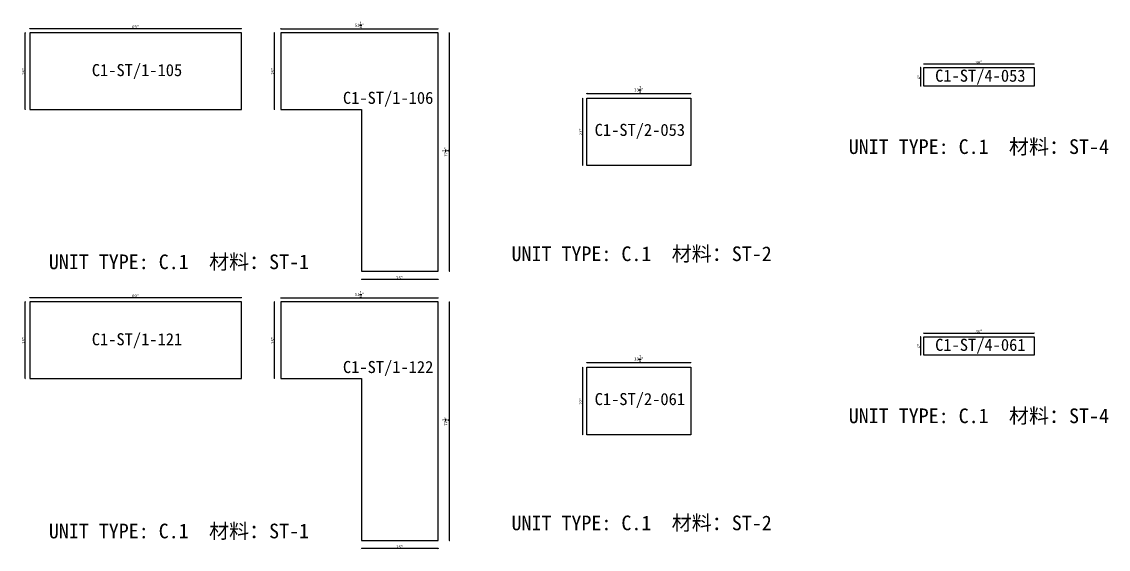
# Model space of a CAD drawing. Header units: millimetres. Extents: x -46962 to 137822, y -48342 to 2116.
# Drawn here: x 52887 to 61882, y -39875 to -35505 of the extents above; entities that cross this region are included whole.
import ezdxf
from ezdxf.enums import TextEntityAlignment as Align

# ---------------------------------------------------------------- set-up
doc = ezdxf.new("R2010")
doc.units = ezdxf.units.MM
doc.layers.add('COUNTERTOP_NUMBER', color=3, linetype='Continuous')
doc.layers.add('COUNTERTOPS', color=7, linetype='Continuous')
doc.styles.add('样式 1', font='')
doc.styles.get('样式 1').set_extended_font_data('NSimSun')
doc.dimstyles.new('副本 ISO-25', dxfattribs={"dimtxt": 25, "dimasz": 10, "dimexe": 1.5, "dimexo": 0.5, "dimtad": 1, "dimlfac": 0.03937, "dimlunit": 5, "dimtxsty": '样式 1', "dimblk": 'ARCHTICK', "dimcen": 2.5, "dimclrd": 256, "dimclrt": 1, "dimazin": 3, "dimtfac": 1, "dimtmove": 0, "dimatfit": 3, "dimfxlon": 1})

# ---------------------------------------------------------------- blocks, each defined once
blk = doc.blocks.new('_ArchTick')
at = {"color": 0, "linetype": 'ByBlock', "const_width": 0.15}
blk.add_lwpolyline([(-0.5, -0.5), (0.5, 0.5)], dxfattribs=at)
blk = doc.blocks.new('*D1294')
at = {"color": 0, "lineweight": -2, "transparency": 16777216}
for p, q in [((52917.6, -35596.8), (52915.1, -35596.8)), ((52917.6, -36231.8), (52915.1, -36231.8))]:
    blk.add_line(p, q, dxfattribs=at)
at = {"lineweight": -2, "transparency": 16777216}
blk.add_line((52916.6, -36231.8), (52916.6, -35596.8), dxfattribs=at)
at = {"layer": 'Defpoints', "color": 0, "transparency": 16777216}
for p in [(52916.6, -35596.8), (52953.5, -35596.8), (52953.5, -36231.8)]:
    blk.add_point(p, dxfattribs=at)
at = {"lineweight": -2, "transparency": 16777216, "xscale": 10, "yscale": 10, "zscale": 10}
for p, rotation in [((52916.6, -35596.8), 90), ((52916.6, -36231.8), 270)]:
    blk.add_blockref('_ArchTick', p, dxfattribs=dict(at, rotation=rotation))
at = {"color": 1, "transparency": 16777216, "insert": (52903.4, -35914.3), "char_height": 25, "attachment_point": 5, "rotation": 90, "style": '样式 1'}
blk.add_mtext('\\A1;25"', dxfattribs=at)
blk = doc.blocks.new('*D1295')
at = {"color": 0, "lineweight": -2, "transparency": 16777216}
for p, q in [((52953.5, -35561.4), (52953.5, -35558.9)), ((54706.1, -35561.4), (54706.1, -35558.9))]:
    blk.add_line(p, q, dxfattribs=at)
at = {"lineweight": -2, "transparency": 16777216}
blk.add_line((52953.5, -35560.4), (54706.1, -35560.4), dxfattribs=at)
at = {"layer": 'Defpoints', "color": 0, "transparency": 16777216}
for p in [(52953.5, -35596.8), (54706.1, -35560.4), (54706.1, -35596.8)]:
    blk.add_point(p, dxfattribs=at)
at = {"lineweight": -2, "transparency": 16777216, "xscale": 10, "yscale": 10, "zscale": 10, "rotation": 180}
blk.add_blockref('_ArchTick', (52953.5, -35560.4), dxfattribs=at)
at = {"lineweight": -2, "transparency": 16777216, "xscale": 10, "yscale": 10, "zscale": 10}
blk.add_blockref('_ArchTick', (54706.1, -35560.4), dxfattribs=at)
at = {"color": 1, "transparency": 16777216, "insert": (53829.8, -35547.3), "char_height": 25, "attachment_point": 5, "style": '样式 1'}
blk.add_mtext('\\A1;69"', dxfattribs=at)
blk = doc.blocks.new('*D1296')
at = {"color": 0, "lineweight": -2, "transparency": 16777216}
for p, q in [((55032.4, -35564.6), (55032.4, -35562.1)), ((56334.1, -35564.6), (56334.1, -35562.1))]:
    blk.add_line(p, q, dxfattribs=at)
at = {"lineweight": -2, "transparency": 16777216}
blk.add_line((55032.4, -35563.6), (56334.1, -35563.6), dxfattribs=at)
at = {"layer": 'Defpoints', "color": 0, "transparency": 16777216}
for p in [(55032.4, -35596.8), (56334.1, -35563.6), (56334.1, -35596.8)]:
    blk.add_point(p, dxfattribs=at)
at = {"lineweight": -2, "transparency": 16777216, "xscale": 10, "yscale": 10, "zscale": 10, "rotation": 180}
blk.add_blockref('_ArchTick', (55032.4, -35563.6), dxfattribs=at)
at = {"lineweight": -2, "transparency": 16777216, "xscale": 10, "yscale": 10, "zscale": 10}
blk.add_blockref('_ArchTick', (56334.1, -35563.6), dxfattribs=at)
at = {"color": 1, "transparency": 16777216, "insert": (55683.3, -35534.6), "char_height": 25, "attachment_point": 5, "style": '样式 1'}
blk.add_mtext('\\A1;51{\\H1x;\\S1/4;}"', dxfattribs=at)
blk = doc.blocks.new('*D1297')
at = {"color": 0, "lineweight": -2, "transparency": 16777216}
for p, q in [((54979.9, -35596.8), (54977.4, -35596.8)), ((54979.9, -36231.8), (54977.4, -36231.8))]:
    blk.add_line(p, q, dxfattribs=at)
at = {"lineweight": -2, "transparency": 16777216}
blk.add_line((54978.9, -36231.8), (54978.9, -35596.8), dxfattribs=at)
at = {"layer": 'Defpoints', "color": 0, "transparency": 16777216}
for p in [(54978.9, -35596.8), (55032.4, -35596.8), (55032.4, -36231.8)]:
    blk.add_point(p, dxfattribs=at)
at = {"lineweight": -2, "transparency": 16777216, "xscale": 10, "yscale": 10, "zscale": 10}
for p, rotation in [((54978.9, -35596.8), 90), ((54978.9, -36231.8), 270)]:
    blk.add_blockref('_ArchTick', p, dxfattribs=dict(at, rotation=rotation))
at = {"color": 1, "transparency": 16777216, "insert": (54965.8, -35914.3), "char_height": 25, "attachment_point": 5, "rotation": 90, "style": '样式 1'}
blk.add_mtext('\\A1;25"', dxfattribs=at)
blk = doc.blocks.new('*D1298')
at = {"color": 0, "lineweight": -2, "transparency": 16777216}
for p, q in [((55699.1, -37639), (55699.1, -37641.5)), ((56334.1, -37639), (56334.1, -37641.5))]:
    blk.add_line(p, q, dxfattribs=at)
at = {"lineweight": -2, "transparency": 16777216}
blk.add_line((56334.1, -37640), (55699.1, -37640), dxfattribs=at)
at = {"layer": 'Defpoints', "color": 0, "transparency": 16777216}
for p in [(55699.1, -37571.6), (56334.1, -37571.6), (55699.1, -37640)]:
    blk.add_point(p, dxfattribs=at)
at = {"lineweight": -2, "transparency": 16777216, "xscale": 10, "yscale": 10, "zscale": 10, "rotation": 180}
blk.add_blockref('_ArchTick', (55699.1, -37640), dxfattribs=at)
at = {"lineweight": -2, "transparency": 16777216, "xscale": 10, "yscale": 10, "zscale": 10}
blk.add_blockref('_ArchTick', (56334.1, -37640), dxfattribs=at)
at = {"color": 1, "transparency": 16777216, "insert": (56016.6, -37626.9), "char_height": 25, "attachment_point": 5, "style": '样式 1'}
blk.add_mtext('\\A1;25"', dxfattribs=at)
blk = doc.blocks.new('*D1299')
at = {"color": 0, "lineweight": -2, "transparency": 16777216}
for p, q in [((56426.4, -35596.8), (56428.9, -35596.8)), ((56426.4, -37571.6), (56428.9, -37571.6))]:
    blk.add_line(p, q, dxfattribs=at)
at = {"lineweight": -2, "transparency": 16777216}
blk.add_line((56427.4, -37571.6), (56427.4, -35596.8), dxfattribs=at)
at = {"layer": 'Defpoints', "color": 0, "transparency": 16777216}
for p in [(56334.1, -35596.8), (56427.4, -35596.8), (56334.1, -37571.6)]:
    blk.add_point(p, dxfattribs=at)
at = {"lineweight": -2, "transparency": 16777216, "xscale": 10, "yscale": 10, "zscale": 10}
for p, rotation in [((56427.4, -35596.8), 90), ((56427.4, -37571.6), 270)]:
    blk.add_blockref('_ArchTick', p, dxfattribs=dict(at, rotation=rotation))
at = {"color": 1, "transparency": 16777216, "insert": (56398.3, -36584.2), "char_height": 25, "attachment_point": 5, "rotation": 90, "style": '样式 1'}
blk.add_mtext('\\A1;77{\\H1x;\\S3/4;}"', dxfattribs=at)
blk = doc.blocks.new('*D1300')
at = {"color": 0, "lineweight": -2, "transparency": 16777216}
for p, q in [((57566, -36099.9), (57566, -36097.4)), ((58426.5, -36099.9), (58426.5, -36097.4))]:
    blk.add_line(p, q, dxfattribs=at)
at = {"lineweight": -2, "transparency": 16777216}
blk.add_line((57566, -36098.9), (58426.5, -36098.9), dxfattribs=at)
at = {"layer": 'Defpoints', "color": 0, "transparency": 16777216}
for p in [(57566, -36138.3), (58426.5, -36098.9), (58426.5, -36138.3)]:
    blk.add_point(p, dxfattribs=at)
at = {"lineweight": -2, "transparency": 16777216, "xscale": 10, "yscale": 10, "zscale": 10, "rotation": 180}
blk.add_blockref('_ArchTick', (57566, -36098.9), dxfattribs=at)
at = {"lineweight": -2, "transparency": 16777216, "xscale": 10, "yscale": 10, "zscale": 10}
blk.add_blockref('_ArchTick', (58426.5, -36098.9), dxfattribs=at)
at = {"color": 1, "transparency": 16777216, "insert": (57996.2, -36069.8), "char_height": 25, "attachment_point": 5, "style": '样式 1'}
blk.add_mtext('\\A1;33{\\H1x;\\S7/8;}"', dxfattribs=at)
blk = doc.blocks.new('*D1301')
at = {"color": 0, "lineweight": -2, "transparency": 16777216}
for p, q in [((57530.4, -36138.3), (57527.9, -36138.3)), ((57530.4, -36697.1), (57527.9, -36697.1))]:
    blk.add_line(p, q, dxfattribs=at)
at = {"lineweight": -2, "transparency": 16777216}
blk.add_line((57529.4, -36138.3), (57529.4, -36697.1), dxfattribs=at)
at = {"layer": 'Defpoints', "color": 0, "transparency": 16777216}
for p in [(57566, -36138.3), (57529.4, -36697.1), (57566, -36697.1)]:
    blk.add_point(p, dxfattribs=at)
at = {"lineweight": -2, "transparency": 16777216, "xscale": 10, "yscale": 10, "zscale": 10}
for p, rotation in [((57529.4, -36138.3), 90), ((57529.4, -36697.1), 270)]:
    blk.add_blockref('_ArchTick', p, dxfattribs=dict(at, rotation=rotation))
at = {"color": 1, "transparency": 16777216, "insert": (57516.3, -36417.7), "char_height": 25, "attachment_point": 5, "rotation": 90, "style": '样式 1'}
blk.add_mtext('\\A1;22"', dxfattribs=at)
blk = doc.blocks.new('*D1302')
at = {"color": 0, "lineweight": -2, "transparency": 16777216}
for p, q in [((60354.8, -35855.7), (60354.8, -35853.2)), ((61269.2, -35855.7), (61269.2, -35853.2))]:
    blk.add_line(p, q, dxfattribs=at)
at = {"lineweight": -2, "transparency": 16777216}
blk.add_line((60354.8, -35854.7), (61269.2, -35854.7), dxfattribs=at)
at = {"layer": 'Defpoints', "color": 0, "transparency": 16777216}
for p in [(60354.8, -35885.6), (61269.2, -35854.7), (61269.2, -35885.6)]:
    blk.add_point(p, dxfattribs=at)
at = {"lineweight": -2, "transparency": 16777216, "xscale": 10, "yscale": 10, "zscale": 10, "rotation": 180}
blk.add_blockref('_ArchTick', (60354.8, -35854.7), dxfattribs=at)
at = {"lineweight": -2, "transparency": 16777216, "xscale": 10, "yscale": 10, "zscale": 10}
blk.add_blockref('_ArchTick', (61269.2, -35854.7), dxfattribs=at)
at = {"color": 1, "transparency": 16777216, "insert": (60812, -35841.6), "char_height": 25, "attachment_point": 5, "style": '样式 1'}
blk.add_mtext('\\A1;36"', dxfattribs=at)
blk = doc.blocks.new('*D1303')
at = {"color": 0, "lineweight": -2, "transparency": 16777216}
for p, q in [((60330, -35885.6), (60327.5, -35885.6)), ((60330, -36038), (60327.5, -36038))]:
    blk.add_line(p, q, dxfattribs=at)
at = {"lineweight": -2, "transparency": 16777216}
blk.add_line((60329, -36038), (60329, -35885.6), dxfattribs=at)
at = {"layer": 'Defpoints', "color": 0, "transparency": 16777216}
for p in [(60329, -35885.6), (60354.8, -35885.6), (60354.8, -36038)]:
    blk.add_point(p, dxfattribs=at)
at = {"lineweight": -2, "transparency": 16777216, "xscale": 10, "yscale": 10, "zscale": 10}
for p, rotation in [((60329, -35885.6), 90), ((60329, -36038), 270)]:
    blk.add_blockref('_ArchTick', p, dxfattribs=dict(at, rotation=rotation))
at = {"color": 1, "transparency": 16777216, "insert": (60315.9, -35961.8), "char_height": 25, "attachment_point": 5, "rotation": 90, "style": '样式 1'}
blk.add_mtext('\\A1;6"', dxfattribs=at)
blk = doc.blocks.new('*D1348')
at = {"color": 0, "lineweight": -2, "transparency": 16777216}
for p, q in [((52917.6, -37826.3), (52915.1, -37826.3)), ((52917.6, -38461.3), (52915.1, -38461.3))]:
    blk.add_line(p, q, dxfattribs=at)
at = {"lineweight": -2, "transparency": 16777216}
blk.add_line((52916.6, -38461.3), (52916.6, -37826.3), dxfattribs=at)
at = {"layer": 'Defpoints', "color": 0, "transparency": 16777216}
for p in [(52916.6, -37826.3), (52953.5, -37826.3), (52953.5, -38461.3)]:
    blk.add_point(p, dxfattribs=at)
at = {"lineweight": -2, "transparency": 16777216, "xscale": 10, "yscale": 10, "zscale": 10}
for p, rotation in [((52916.6, -37826.3), 90), ((52916.6, -38461.3), 270)]:
    blk.add_blockref('_ArchTick', p, dxfattribs=dict(at, rotation=rotation))
at = {"color": 1, "transparency": 16777216, "insert": (52903.4, -38143.8), "char_height": 25, "attachment_point": 5, "rotation": 90, "style": '样式 1'}
blk.add_mtext('\\A1;25"', dxfattribs=at)
blk = doc.blocks.new('*D1349')
at = {"color": 0, "lineweight": -2, "transparency": 16777216}
for p, q in [((52953.5, -37791), (52953.5, -37788.5)), ((54706.1, -37791), (54706.1, -37788.5))]:
    blk.add_line(p, q, dxfattribs=at)
at = {"lineweight": -2, "transparency": 16777216}
blk.add_line((52953.5, -37790), (54706.1, -37790), dxfattribs=at)
at = {"layer": 'Defpoints', "color": 0, "transparency": 16777216}
for p in [(52953.5, -37826.3), (54706.1, -37790), (54706.1, -37826.3)]:
    blk.add_point(p, dxfattribs=at)
at = {"lineweight": -2, "transparency": 16777216, "xscale": 10, "yscale": 10, "zscale": 10, "rotation": 180}
blk.add_blockref('_ArchTick', (52953.5, -37790), dxfattribs=at)
at = {"lineweight": -2, "transparency": 16777216, "xscale": 10, "yscale": 10, "zscale": 10}
blk.add_blockref('_ArchTick', (54706.1, -37790), dxfattribs=at)
at = {"color": 1, "transparency": 16777216, "insert": (53829.8, -37776.9), "char_height": 25, "attachment_point": 5, "style": '样式 1'}
blk.add_mtext('\\A1;69"', dxfattribs=at)
blk = doc.blocks.new('*D1350')
at = {"color": 0, "lineweight": -2, "transparency": 16777216}
for p, q in [((55032.4, -37794.2), (55032.4, -37791.7)), ((56334.1, -37794.2), (56334.1, -37791.7))]:
    blk.add_line(p, q, dxfattribs=at)
at = {"lineweight": -2, "transparency": 16777216}
blk.add_line((55032.4, -37793.2), (56334.1, -37793.2), dxfattribs=at)
at = {"layer": 'Defpoints', "color": 0, "transparency": 16777216}
for p in [(55032.4, -37826.3), (56334.1, -37793.2), (56334.1, -37826.3)]:
    blk.add_point(p, dxfattribs=at)
at = {"lineweight": -2, "transparency": 16777216, "xscale": 10, "yscale": 10, "zscale": 10, "rotation": 180}
blk.add_blockref('_ArchTick', (55032.4, -37793.2), dxfattribs=at)
at = {"lineweight": -2, "transparency": 16777216, "xscale": 10, "yscale": 10, "zscale": 10}
blk.add_blockref('_ArchTick', (56334.1, -37793.2), dxfattribs=at)
at = {"color": 1, "transparency": 16777216, "insert": (55683.3, -37764.2), "char_height": 25, "attachment_point": 5, "style": '样式 1'}
blk.add_mtext('\\A1;51{\\H1x;\\S1/4;}"', dxfattribs=at)
blk = doc.blocks.new('*D1351')
at = {"color": 0, "lineweight": -2, "transparency": 16777216}
for p, q in [((54979.9, -37826.3), (54977.4, -37826.3)), ((54979.9, -38461.3), (54977.4, -38461.3))]:
    blk.add_line(p, q, dxfattribs=at)
at = {"lineweight": -2, "transparency": 16777216}
blk.add_line((54978.9, -38461.3), (54978.9, -37826.3), dxfattribs=at)
at = {"layer": 'Defpoints', "color": 0, "transparency": 16777216}
for p in [(54978.9, -37826.3), (55032.4, -37826.3), (55032.4, -38461.3)]:
    blk.add_point(p, dxfattribs=at)
at = {"lineweight": -2, "transparency": 16777216, "xscale": 10, "yscale": 10, "zscale": 10}
for p, rotation in [((54978.9, -37826.3), 90), ((54978.9, -38461.3), 270)]:
    blk.add_blockref('_ArchTick', p, dxfattribs=dict(at, rotation=rotation))
at = {"color": 1, "transparency": 16777216, "insert": (54965.8, -38143.8), "char_height": 25, "attachment_point": 5, "rotation": 90, "style": '样式 1'}
blk.add_mtext('\\A1;25"', dxfattribs=at)
blk = doc.blocks.new('*D1352')
at = {"color": 0, "lineweight": -2, "transparency": 16777216}
for p, q in [((55699.1, -39868.6), (55699.1, -39871.1)), ((56334.1, -39868.6), (56334.1, -39871.1))]:
    blk.add_line(p, q, dxfattribs=at)
at = {"lineweight": -2, "transparency": 16777216}
blk.add_line((56334.1, -39869.6), (55699.1, -39869.6), dxfattribs=at)
at = {"layer": 'Defpoints', "color": 0, "transparency": 16777216}
for p in [(55699.1, -39801.2), (56334.1, -39801.2), (55699.1, -39869.6)]:
    blk.add_point(p, dxfattribs=at)
at = {"lineweight": -2, "transparency": 16777216, "xscale": 10, "yscale": 10, "zscale": 10, "rotation": 180}
blk.add_blockref('_ArchTick', (55699.1, -39869.6), dxfattribs=at)
at = {"lineweight": -2, "transparency": 16777216, "xscale": 10, "yscale": 10, "zscale": 10}
blk.add_blockref('_ArchTick', (56334.1, -39869.6), dxfattribs=at)
at = {"color": 1, "transparency": 16777216, "insert": (56016.6, -39856.5), "char_height": 25, "attachment_point": 5, "style": '样式 1'}
blk.add_mtext('\\A1;25"', dxfattribs=at)
blk = doc.blocks.new('*D1353')
at = {"color": 0, "lineweight": -2, "transparency": 16777216}
for p, q in [((56426.4, -37826.3), (56428.9, -37826.3)), ((56426.4, -39801.2), (56428.9, -39801.2))]:
    blk.add_line(p, q, dxfattribs=at)
at = {"lineweight": -2, "transparency": 16777216}
blk.add_line((56427.4, -39801.2), (56427.4, -37826.3), dxfattribs=at)
at = {"layer": 'Defpoints', "color": 0, "transparency": 16777216}
for p in [(56334.1, -37826.3), (56427.4, -37826.3), (56334.1, -39801.2)]:
    blk.add_point(p, dxfattribs=at)
at = {"lineweight": -2, "transparency": 16777216, "xscale": 10, "yscale": 10, "zscale": 10}
for p, rotation in [((56427.4, -37826.3), 90), ((56427.4, -39801.2), 270)]:
    blk.add_blockref('_ArchTick', p, dxfattribs=dict(at, rotation=rotation))
at = {"color": 1, "transparency": 16777216, "insert": (56398.3, -38813.8), "char_height": 25, "attachment_point": 5, "rotation": 90, "style": '样式 1'}
blk.add_mtext('\\A1;77{\\H1x;\\S3/4;}"', dxfattribs=at)
blk = doc.blocks.new('*D1354')
at = {"color": 0, "lineweight": -2, "transparency": 16777216}
for p, q in [((57566, -38329.4), (57566, -38326.9)), ((58426.5, -38329.4), (58426.5, -38326.9))]:
    blk.add_line(p, q, dxfattribs=at)
at = {"lineweight": -2, "transparency": 16777216}
blk.add_line((57566, -38328.4), (58426.5, -38328.4), dxfattribs=at)
at = {"layer": 'Defpoints', "color": 0, "transparency": 16777216}
for p in [(57566, -38367.9), (58426.5, -38328.4), (58426.5, -38367.9)]:
    blk.add_point(p, dxfattribs=at)
at = {"lineweight": -2, "transparency": 16777216, "xscale": 10, "yscale": 10, "zscale": 10, "rotation": 180}
blk.add_blockref('_ArchTick', (57566, -38328.4), dxfattribs=at)
at = {"lineweight": -2, "transparency": 16777216, "xscale": 10, "yscale": 10, "zscale": 10}
blk.add_blockref('_ArchTick', (58426.5, -38328.4), dxfattribs=at)
at = {"color": 1, "transparency": 16777216, "insert": (57996.2, -38299.3), "char_height": 25, "attachment_point": 5, "style": '样式 1'}
blk.add_mtext('\\A1;33{\\H1x;\\S7/8;}"', dxfattribs=at)
blk = doc.blocks.new('*D1355')
at = {"color": 0, "lineweight": -2, "transparency": 16777216}
for p, q in [((57530.4, -38367.9), (57527.9, -38367.9)), ((57530.4, -38926.7), (57527.9, -38926.7))]:
    blk.add_line(p, q, dxfattribs=at)
at = {"lineweight": -2, "transparency": 16777216}
blk.add_line((57529.4, -38367.9), (57529.4, -38926.7), dxfattribs=at)
at = {"layer": 'Defpoints', "color": 0, "transparency": 16777216}
for p in [(57566, -38367.9), (57529.4, -38926.7), (57566, -38926.7)]:
    blk.add_point(p, dxfattribs=at)
at = {"lineweight": -2, "transparency": 16777216, "xscale": 10, "yscale": 10, "zscale": 10}
for p, rotation in [((57529.4, -38367.9), 90), ((57529.4, -38926.7), 270)]:
    blk.add_blockref('_ArchTick', p, dxfattribs=dict(at, rotation=rotation))
at = {"color": 1, "transparency": 16777216, "insert": (57516.3, -38647.3), "char_height": 25, "attachment_point": 5, "rotation": 90, "style": '样式 1'}
blk.add_mtext('\\A1;22"', dxfattribs=at)
blk = doc.blocks.new('*D1356')
at = {"color": 0, "lineweight": -2, "transparency": 16777216}
for p, q in [((60354.8, -38085.3), (60354.8, -38082.8)), ((61269.2, -38085.3), (61269.2, -38082.8))]:
    blk.add_line(p, q, dxfattribs=at)
at = {"lineweight": -2, "transparency": 16777216}
blk.add_line((60354.8, -38084.3), (61269.2, -38084.3), dxfattribs=at)
at = {"layer": 'Defpoints', "color": 0, "transparency": 16777216}
for p in [(60354.8, -38115.1), (61269.2, -38084.3), (61269.2, -38115.1)]:
    blk.add_point(p, dxfattribs=at)
at = {"lineweight": -2, "transparency": 16777216, "xscale": 10, "yscale": 10, "zscale": 10, "rotation": 180}
blk.add_blockref('_ArchTick', (60354.8, -38084.3), dxfattribs=at)
at = {"lineweight": -2, "transparency": 16777216, "xscale": 10, "yscale": 10, "zscale": 10}
blk.add_blockref('_ArchTick', (61269.2, -38084.3), dxfattribs=at)
at = {"color": 1, "transparency": 16777216, "insert": (60812, -38071.2), "char_height": 25, "attachment_point": 5, "style": '样式 1'}
blk.add_mtext('\\A1;36"', dxfattribs=at)
blk = doc.blocks.new('*D1357')
at = {"color": 0, "lineweight": -2, "transparency": 16777216}
for p, q in [((60330, -38115.1), (60327.5, -38115.1)), ((60330, -38267.5), (60327.5, -38267.5))]:
    blk.add_line(p, q, dxfattribs=at)
at = {"lineweight": -2, "transparency": 16777216}
blk.add_line((60329, -38267.5), (60329, -38115.1), dxfattribs=at)
at = {"layer": 'Defpoints', "color": 0, "transparency": 16777216}
for p in [(60329, -38115.1), (60354.8, -38115.1), (60354.8, -38267.5)]:
    blk.add_point(p, dxfattribs=at)
at = {"lineweight": -2, "transparency": 16777216, "xscale": 10, "yscale": 10, "zscale": 10}
for p, rotation in [((60329, -38115.1), 90), ((60329, -38267.5), 270)]:
    blk.add_blockref('_ArchTick', p, dxfattribs=dict(at, rotation=rotation))
at = {"color": 1, "transparency": 16777216, "insert": (60315.9, -38191.3), "char_height": 25, "attachment_point": 5, "rotation": 90, "style": '样式 1'}
blk.add_mtext('\\A1;6"', dxfattribs=at)

msp = doc.modelspace()

# ---------------------------------------------------------------- linework, layer by layer
at = {"layer": 'COUNTERTOPS'}
for points in [[(52953.498, -36231.76), (54706.098, -36231.76), (54706.098, -35596.76), (52953.498, -35596.76)], [(56334.143, -35596.76), (55032.393, -35596.76), (55032.393, -36231.76), (55699.143, -36231.76), (55699.143, -37571.61), (56334.143, -37571.61)], [(60354.822, -35885.57), (61269.222, -35885.57), (61269.222, -36037.97), (60354.822, -36037.97)], [(57566.027, -36138.302), (58426.452, -36138.302), (58426.452, -36697.102), (57566.027, -36697.102)], [(52953.498, -38461.327), (54706.098, -38461.327), (54706.098, -37826.327), (52953.498, -37826.327)], [(56334.143, -37826.327), (55032.393, -37826.327), (55032.393, -38461.327), (55699.143, -38461.327), (55699.143, -39801.177), (56334.143, -39801.177)], [(60354.822, -38115.137), (61269.222, -38115.137), (61269.222, -38267.537), (60354.822, -38267.537)], [(57566.027, -38367.869), (58426.452, -38367.869), (58426.452, -38926.669), (57566.027, -38926.669)]]:
    msp.add_lwpolyline(points, close=True, dxfattribs=at)

# ---------------------------------------------------------------- texts
at = {"style": '样式 1'}
for s, p in [('UNIT TYPE: C.1', (59733.131, -36600.727)), ('材料：ST-4', (61059.412, -36600.727)), ('材料：ST-1', (54437.451, -37554.859)), ('UNIT TYPE: C.1', (56941.256, -37487.905)), ('材料：ST-2', (58267.537, -37487.905)), ('UNIT TYPE: C.1', (53111.17, -37554.859)), ('UNIT TYPE: C.1', (59733.131, -38830.294)), ('材料：ST-4', (61059.412, -38830.294)), ('UNIT TYPE: C.1', (53111.17, -39784.426)), ('材料：ST-1', (54437.451, -39784.426)), ('UNIT TYPE: C.1', (56941.256, -39717.473)), ('材料：ST-2', (58267.537, -39717.473))]:
    msp.add_text(s, height=121.5865, dxfattribs=at).set_placement(p)
at = {"layer": 'COUNTERTOP_NUMBER', "color": 3, "style": '样式 1'}
for s, p in [('C1-ST/1-105', (53841.362, -35905.929)), ('C1-ST/4-053', (60822.686, -35952.139)), ('C1-ST/1-106', (55920.257, -36135.779)), ('C1-ST/2-053', (58003.891, -36401.271)), ('C1-ST/1-121', (53841.362, -38135.496)), ('C1-ST/4-061', (60822.686, -38181.706)), ('C1-ST/1-122', (55920.257, -38365.346)), ('C1-ST/2-061', (58003.891, -38630.838))]:
    msp.add_text(s, height=100, dxfattribs=at).set_placement(p, align=Align.MIDDLE_CENTER)

# ---------------------------------------------------------------- dimensions: what is measured, and where the dimension line sits
for base, p1, p2, picture, middle in [((56334.143, -35563.627), (55032.393, -35596.76), (56334.143, -35596.76), '*D1296', (55683.268, -35534.604)), ((54706.098, -35560.43), (52953.498, -35596.76), (54706.098, -35596.76), '*D1295', (53829.798, -35547.305)), ((61269.222, -35854.734), (60354.822, -35885.57), (61269.222, -35885.57), '*D1302', (60812.022, -35841.609)), ((58426.452, -36098.875), (57566.027, -36138.302), (58426.452, -36138.302), '*D1300', (57996.24, -36069.782)), ((55699.143, -37640.026), (56334.143, -37571.61), (55699.143, -37571.61), '*D1298', (56016.643, -37626.901)), ((54706.098, -37789.997), (52953.498, -37826.327), (54706.098, -37826.327), '*D1349', (53829.798, -37776.872)), ((56334.143, -37793.195), (55032.393, -37826.327), (56334.143, -37826.327), '*D1350', (55683.268, -37764.171)), ((61269.222, -38084.302), (60354.822, -38115.137), (61269.222, -38115.137), '*D1356', (60812.022, -38071.177)), ((58426.452, -38328.442), (57566.027, -38367.869), (58426.452, -38367.869), '*D1354', (57996.24, -38299.349)), ((55699.143, -39869.593), (56334.143, -39801.177), (55699.143, -39801.177), '*D1352', (56016.643, -39856.468))]:
    dim = msp.add_linear_dim(base=base, p1=p1, p2=p2, dimstyle='副本 ISO-25')
    dim.commit()
    dim.dimension.update_dxf_attribs({"geometry": picture, "text_midpoint": middle})
for base, p1, p2, picture, middle in [((52916.559, -35596.76), (52953.498, -36231.76), (52953.498, -35596.76), '*D1294', (52903.434, -35914.26)), ((54978.948, -35596.76), (55032.393, -36231.76), (55032.393, -35596.76), '*D1297', (54965.823, -35914.26)), ((56427.366, -35596.76), (56334.143, -37571.61), (56334.143, -35596.76), '*D1299', (56398.272, -36584.185)), ((60328.987, -35885.57), (60354.822, -36037.97), (60354.822, -35885.57), '*D1303', (60315.862, -35961.77)), ((57529.381, -36697.102), (57566.027, -36138.302), (57566.027, -36697.102), '*D1301', (57516.256, -36417.702)), ((52916.559, -37826.327), (52953.498, -38461.327), (52953.498, -37826.327), '*D1348', (52903.434, -38143.827)), ((54978.948, -37826.327), (55032.393, -38461.327), (55032.393, -37826.327), '*D1351', (54965.823, -38143.827)), ((56427.366, -37826.327), (56334.143, -39801.177), (56334.143, -37826.327), '*D1353', (56398.272, -38813.752)), ((60328.987, -38115.137), (60354.822, -38267.537), (60354.822, -38115.137), '*D1357', (60315.862, -38191.337)), ((57529.381, -38926.669), (57566.027, -38367.869), (57566.027, -38926.669), '*D1355', (57516.256, -38647.269))]:
    dim = msp.add_linear_dim(base=base, p1=p1, p2=p2, angle=90, dimstyle='副本 ISO-25')
    dim.commit()
    dim.dimension.update_dxf_attribs({"geometry": picture, "text_midpoint": middle})

doc.saveas('drawing.dxf')
